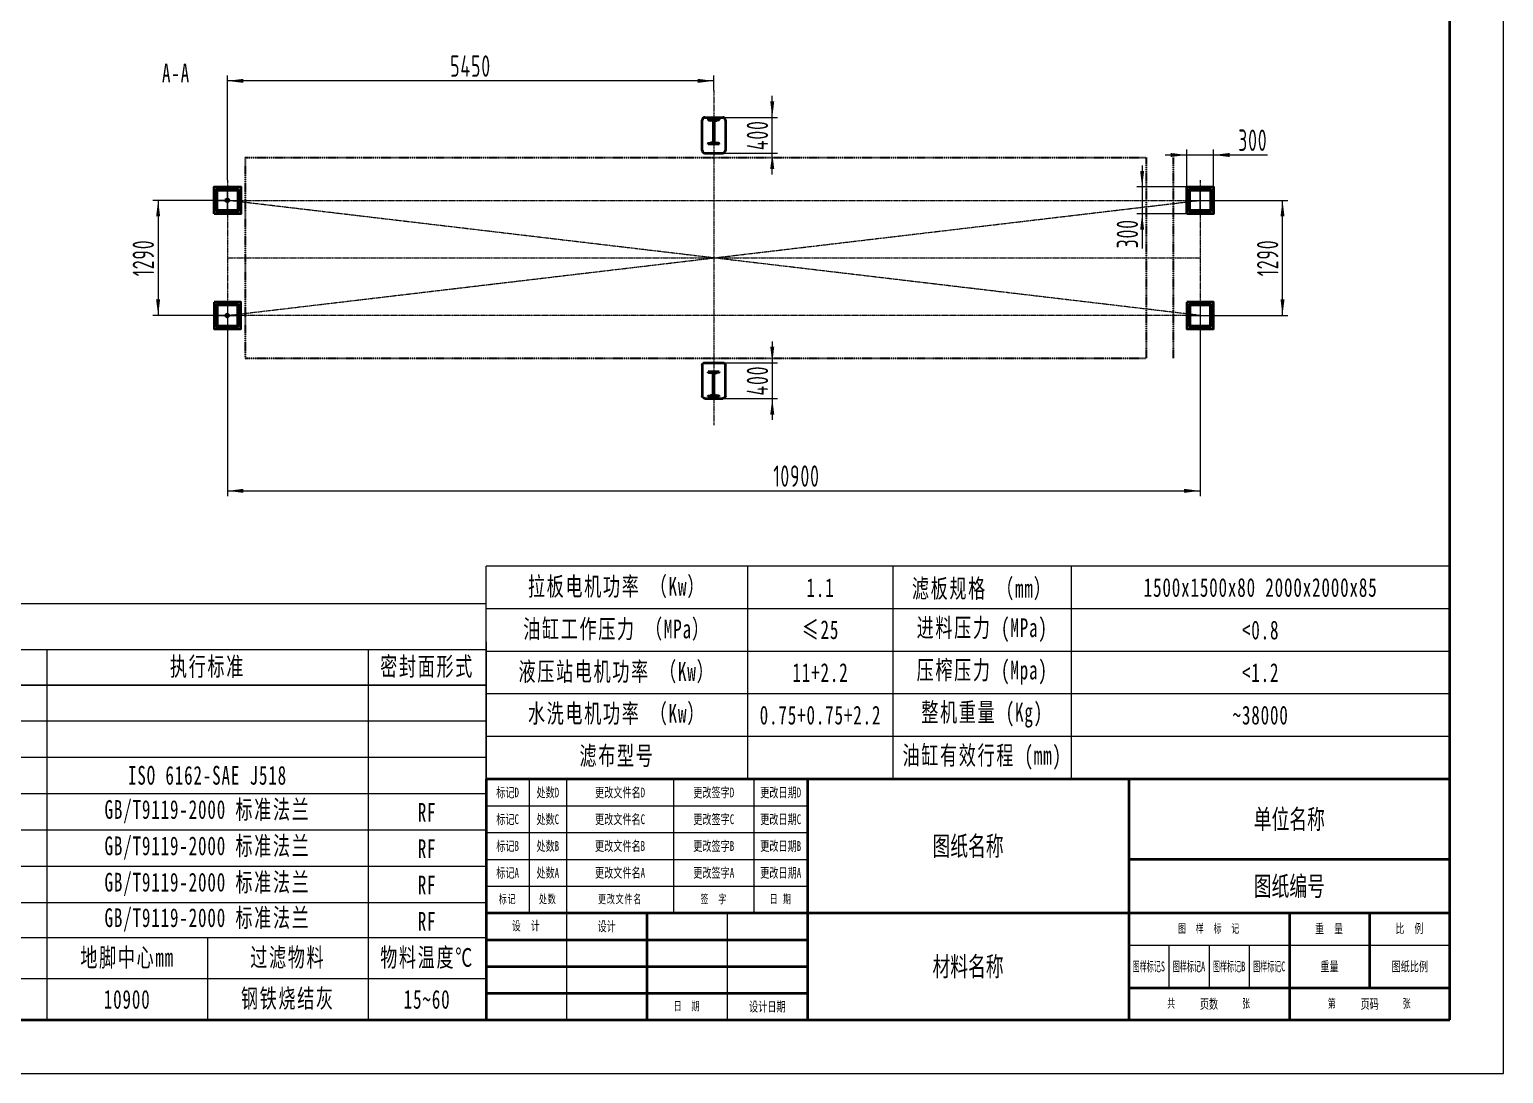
# Model space of a CAD drawing. Header units: millimetres. Extents: x -17820 to 17820, y -12600 to 12600.
# Drawn here: x 1302 to 17820, y -12600 to -899 of the extents above; entities that cross this region are included whole.
import ezdxf
from ezdxf.enums import TextEntityAlignment as Align

# ---------------------------------------------------------------- set-up
doc = ezdxf.new("R2010")
doc.units = ezdxf.units.MM
doc.linetypes.add('双点画线', pattern=[22, 12, -2, 2, -2, 2, -2])
doc.linetypes.add('点画线', pattern=[18, 12, -2, 2, -2])
doc.layers.get('0').update_dxf_attribs({"lineweight": 35})
for name, color, linetype, lineweight in [('EB0_1_1_1_1_1_1', 7, 'Continuous', 35), ('中心线层', 1, '点画线', 18), ('尺寸线层', 3, 'Continuous', 18), ('粗实线层', 7, 'Continuous', 35), ('细实线层', 2, 'Continuous', 18)]:
    doc.layers.add(name, color=color, linetype=linetype, lineweight=lineweight)
doc.styles.add('机械', font='isocp', dxfattribs={"width": 0.667, "bigfont": 'gbcbig.shx'})
doc.styles.add('标准', font='', dxfattribs={"width": 0.667})
doc.styles.get('标准').set_extended_font_data('宋体')
doc.dimstyles.new('标准', dxfattribs={"dimscale": 60, "dimtxt": 4, "dimasz": 3, "dimexe": 1, "dimexo": 0, "dimgap": 0.76128, "dimtad": 1, "dimdec": 1, "dimdsep": 46, "dimtxsty": '机械', "dimblk": '_CAXARROW', "dimcen": 0, "dimdle": 4, "dimclrt": 2, "dimaunit": 1, "dimazin": 2, "dimtfac": 0.707107, "dimtdec": 3, "dimtmove": 0, "dimatfit": 3, "dimfxl": 0, "dimfrac": 2, "dimtolj": 1, "dimlwd": 18, "dimarcsym": 0})

# ---------------------------------------------------------------- blocks, each defined once
blk = doc.blocks.new('*X2')
at = {"layer": '粗实线层'}
for p, q in [((287, -200), (287, 200)), ((-287, -200), (287, -200))]:
    blk.add_line(p, q, dxfattribs=at)
at = {"layer": '细实线层'}
for p, q in [((297, -210), (297, 210)), ((-297, -210), (297, -210))]:
    blk.add_line(p, q, dxfattribs=at)
blk = doc.blocks.new('BLOCK33_1')
at = {"layer": '粗实线层'}
for p, q in [((-480, -4), (-480, 336)), ((-450, 366), (-250, 366)), ((-288, 346), (-412, 346)), ((-412, 346), (-412, 342)), ((-407, 336), (-383, 332)), ((-364, 329), (-383, 332)), ((-336, 329), (-316, 332)), ((-292, 336), (-316, 332)), ((-288, 346), (-288, 342)), ((-220, 336), (-220, -4)), ((-355, 319), (-355, 93)), ((-345, 319), (-345, 93)), ((-412, 66), (-412, 71)), ((-288, 66), (-412, 66)), ((-407, 76), (-383, 80)), ((-364, 83), (-383, 80)), ((-336, 83), (-316, 80)), ((-292, 76), (-316, 80)), ((-288, 66), (-288, 71)), ((-450, -34), (-250, -34))]:
    blk.add_line(p, q, dxfattribs=at)
for centre, radius, start, end in [((-450, 336), 30, 90, 180), ((-407, 342), 5.25, 180, 260.5377), ((-293, 342), 5.25, 279.4623, 360), ((-250, 336), 30, 0, 90), ((-366, 319), 10.5, 0, 80.5377), ((-334, 319), 10.5, 99.4623, 180), ((-407, 71), 5.25, 99.4623, 180), ((-366, 93), 10.5, 279.4623, 0), ((-334, 93), 10.5, 180, 260.5377), ((-293, 71), 5.25, 0, 80.5377), ((-450, -4), 30, 180, 270.0002), ((-250, -4), 30, 270, 0)]:
    blk.add_arc(centre, radius, start, end, dxfattribs=at)
blk = doc.blocks.new('*X226')
at = {"layer": '尺寸线层', "linetype": 'Continuous', "lineweight": 18}
for points in [[(2744, -2814), (2766, -2994), (2721, -2994)], [(2744, -4104), (2766, -3924), (2721, -3924)]]:
    blk.add_hatch(color=0, dxfattribs=at).paths.add_polyline_path(points, flags=0)
at = {"layer": '尺寸线层', "color": 0, "linetype": 'Continuous'}
for p, q in [((3520, -2814), (2684, -2814)), ((3520, -4104), (2684, -4104))]:
    blk.add_line(p, q, dxfattribs=at)
at = {"layer": '尺寸线层', "color": 0, "linetype": 'Continuous', "lineweight": 18}
blk.add_line((2744, -2814), (2744, -4104), dxfattribs=at)
at = {"layer": '尺寸线层', "color": 2, "insert": (2578, -3459), "char_height": 240, "width": 873.58, "attachment_point": 5, "rotation": 90, "line_spacing_factor": 0.939812, "style": '机械'}
blk.add_mtext('\\T1.1;1290', dxfattribs=at)
blk = doc.blocks.new('_CAXARROW')
blk.add_hatch(color=2).paths.add_polyline_path([(0, 0), (-1, 0.125), (-1, -0.125)], flags=0)
blk = doc.blocks.new('*X227')
at = {"layer": '尺寸线层', "linetype": 'Continuous', "lineweight": 18}
for points in [[(3520, -6070), (3700, -6047), (3700, -6092)], [(14420, -6070), (14240, -6047), (14240, -6092)]]:
    blk.add_hatch(color=0, dxfattribs=at).paths.add_polyline_path(points, flags=0)
at = {"layer": '尺寸线层', "color": 0, "linetype": 'Continuous'}
for p, q in [((3520, -4104), (3520, -6130)), ((14420, -4104), (14420, -6130))]:
    blk.add_line(p, q, dxfattribs=at)
at = {"layer": '尺寸线层', "color": 0, "linetype": 'Continuous', "lineweight": 18}
blk.add_line((3520, -6070), (14420, -6070), dxfattribs=at)
at = {"layer": '尺寸线层', "color": 2, "insert": (9898, -5904), "char_height": 240, "width": 1134.28, "attachment_point": 5, "line_spacing_factor": 0.939812, "style": '机械'}
blk.add_mtext('\\T1.1;10900', dxfattribs=at)
blk = doc.blocks.new('*X228')
at = {"layer": '尺寸线层', "linetype": 'Continuous', "lineweight": 18}
for points in [[(3520, -1475), (3700, -1497), (3700, -1452)], [(8970, -1475), (8790, -1497), (8790, -1452)]]:
    blk.add_hatch(color=0, dxfattribs=at).paths.add_polyline_path(points, flags=0)
at = {"layer": '尺寸线层', "color": 0, "linetype": 'Continuous'}
for p, q in [((3520, -2589), (3520, -1415)), ((8970, -1584), (8970, -1415))]:
    blk.add_line(p, q, dxfattribs=at)
at = {"layer": '尺寸线层', "color": 0, "linetype": 'Continuous', "lineweight": 18}
blk.add_line((8970, -1475), (3520, -1475), dxfattribs=at)
at = {"layer": '尺寸线层', "color": 2, "insert": (6245, -1309), "char_height": 240, "width": 896.45, "attachment_point": 5, "line_spacing_factor": 0.939812, "style": '机械'}
blk.add_mtext('\\T1.1;5450', dxfattribs=at)
blk = doc.blocks.new('*X229')
at = {"layer": '尺寸线层', "linetype": 'Continuous', "lineweight": 18}
for points in [[(15343, -2814), (15321, -2994), (15366, -2994)], [(15343, -4104), (15321, -3924), (15366, -3924)]]:
    blk.add_hatch(color=0, dxfattribs=at).paths.add_polyline_path(points, flags=0)
at = {"layer": '尺寸线层', "color": 0, "linetype": 'Continuous'}
for p, q in [((14548, -2814), (15403, -2814)), ((14548, -4104), (15403, -4104))]:
    blk.add_line(p, q, dxfattribs=at)
at = {"layer": '尺寸线层', "color": 0, "linetype": 'Continuous', "lineweight": 18}
blk.add_line((15343, -4104), (15343, -2814), dxfattribs=at)
at = {"layer": '尺寸线层', "color": 2, "insert": (15177, -3459), "char_height": 240, "width": 873.58, "attachment_point": 5, "rotation": 90, "line_spacing_factor": 0.939812, "style": '机械'}
blk.add_mtext('\\T1.1;1290', dxfattribs=at)
blk = doc.blocks.new('*X230')
at = {"layer": '尺寸线层', "linetype": 'Continuous', "lineweight": 18}
for points in [[(9626, -1884), (9603, -1704), (9648, -1704)], [(9626, -2284), (9603, -2464), (9648, -2464)]]:
    blk.add_hatch(color=0, dxfattribs=at).paths.add_polyline_path(points, flags=0)
at = {"layer": '尺寸线层', "color": 0, "linetype": 'Continuous', "lineweight": 18}
blk.add_line((9626, -2524), (9626, -1644), dxfattribs=at)
at = {"layer": '尺寸线层', "color": 0, "linetype": 'Continuous'}
for p, q in [((8870, -1884), (9686, -1884)), ((8870, -2284), (9686, -2284))]:
    blk.add_line(p, q, dxfattribs=at)
at = {"layer": '尺寸线层', "color": 2, "insert": (9460, -2084), "char_height": 240, "width": 681.48, "attachment_point": 5, "rotation": 90, "line_spacing_factor": 0.939812, "style": '机械'}
blk.add_mtext('\\T1.1;400', dxfattribs=at)
blk = doc.blocks.new('*X231')
at = {"layer": '尺寸线层', "linetype": 'Continuous', "lineweight": 18}
for points in [[(14270, -2305), (14090, -2283), (14090, -2328)], [(14570, -2305), (14750, -2283), (14750, -2328)]]:
    blk.add_hatch(color=0, dxfattribs=at).paths.add_polyline_path(points, flags=0)
at = {"layer": '尺寸线层', "color": 0, "linetype": 'Continuous', "lineweight": 18}
blk.add_line((14030, -2305), (15176, -2305), dxfattribs=at)
at = {"layer": '尺寸线层', "color": 0, "linetype": 'Continuous'}
for p, q in [((14270, -2664), (14270, -2245)), ((14570, -2664), (14570, -2245))]:
    blk.add_line(p, q, dxfattribs=at)
at = {"layer": '尺寸线层', "color": 2, "insert": (15011, -2140), "char_height": 240, "width": 658.61, "attachment_point": 5, "line_spacing_factor": 0.939812, "style": '机械'}
blk.add_mtext('\\T1.1;300', dxfattribs=at)
blk = doc.blocks.new('*X232')
at = {"layer": '尺寸线层', "linetype": 'Continuous', "lineweight": 18}
for points in [[(13770, -2664), (13793, -2484), (13748, -2484)], [(13770, -2964), (13793, -3144), (13748, -3144)]]:
    blk.add_hatch(color=0, dxfattribs=at).paths.add_polyline_path(points, flags=0)
at = {"layer": '尺寸线层', "color": 0, "linetype": 'Continuous', "lineweight": 18}
blk.add_line((13770, -2424), (13770, -3353), dxfattribs=at)
at = {"layer": '尺寸线层', "color": 0, "linetype": 'Continuous'}
for p, q in [((14270, -2664), (13710, -2664)), ((14270, -2964), (13710, -2964))]:
    blk.add_line(p, q, dxfattribs=at)
at = {"layer": '尺寸线层', "color": 2, "insert": (13605, -3188), "char_height": 240, "width": 658.61, "attachment_point": 5, "rotation": 90, "line_spacing_factor": 0.939812, "style": '机械'}
blk.add_mtext('\\T1.1;300', dxfattribs=at)
blk = doc.blocks.new('*X267')
at = {"layer": '尺寸线层', "linetype": 'Continuous', "lineweight": 18}
for points in [[(9626, -4634), (9648, -4454), (9603, -4454)], [(9626, -5034), (9648, -5214), (9603, -5214)]]:
    blk.add_hatch(color=0, dxfattribs=at).paths.add_polyline_path(points, flags=0)
at = {"layer": '尺寸线层', "color": 0, "linetype": 'Continuous', "lineweight": 18}
blk.add_line((9626, -4394), (9626, -5274), dxfattribs=at)
at = {"layer": '尺寸线层', "color": 0, "linetype": 'Continuous'}
for p, q in [((8870, -4634), (9686, -4634)), ((8870, -5034), (9686, -5034))]:
    blk.add_line(p, q, dxfattribs=at)
at = {"layer": '尺寸线层', "color": 2, "insert": (9460, -4834), "char_height": 240, "width": 681.48, "attachment_point": 5, "rotation": 90, "line_spacing_factor": 0.939812, "style": '机械'}
blk.add_mtext('\\T1.1;400', dxfattribs=at)

msp = doc.modelspace()

# ---------------------------------------------------------------- linework, layer by layer
at = {"layer": 'EB0_1_1_1_1_1_1', "color": 2, "linetype": '双点画线', "lineweight": 25}
for p, q in [((3720.12, -2333.97), (3720.12, -4583.97)), ((3720.12, -2333.97), (13820.12, -2333.97)), ((3720.12, -2333.97), (13820.12, -2333.97)), ((13820.12, -4583.97), (13820.12, -2333.97)), ((14120.12, -4583.97), (14120.12, -2333.97)), ((3720.12, -4583.97), (13820.12, -4583.97)), ((3720.12, -4583.97), (13820.12, -4583.97))]:
    msp.add_line(p, q, dxfattribs=at)
at = {"layer": '中心线层'}
for p, q in [((8970.12, -1583.97), (8970.12, -5333.97)), ((3520.12, -2588.97), (3520.12, -4328.97)), ((14420.12, -2588.97), (14420.12, -4328.97)), ((3520.12, -2966.97), (3520.12, -2660.97)), ((3520.12, -2941.97), (3520.12, -2685.97)), ((14420.12, -2966.97), (14420.12, -2660.97)), ((14420.12, -2941.97), (14420.12, -2685.97)), ((3367.12, -2813.97), (3673.12, -2813.97)), ((3392.12, -2813.97), (3648.12, -2813.97)), ((14420.12, -4103.97), (3520.12, -2813.97)), ((3520.12, -4103.97), (14420.12, -2813.97)), ((3520.12, -2813.97), (14420.12, -2813.97)), ((14267.12, -2813.97), (14573.12, -2813.97)), ((14292.12, -2813.97), (14548.12, -2813.97)), ((3520.12, -3458.97), (14420.12, -3458.97)), ((3520.12, -3950.97), (3520.12, -4256.97)), ((14420.12, -3950.97), (14420.12, -4256.97)), ((3367.12, -4103.97), (3673.12, -4103.97)), ((3392.12, -4103.97), (3648.12, -4103.97)), ((3520.12, -3975.97), (3520.12, -4231.97)), ((14420.12, -4103.97), (3520.12, -4103.97)), ((14267.12, -4103.97), (14573.12, -4103.97)), ((14292.12, -4103.97), (14548.12, -4103.97)), ((14420.12, -3975.97), (14420.12, -4231.97))]:
    msp.add_line(p, q, dxfattribs=at)
at = {"layer": '尺寸线层'}
for p, q in [((6418.91, -9750), (6418.91, -6915.42)), ((6418.91, -9300), (6418.91, -6915.42)), ((17220, -6915.42), (6418.91, -6915.42)), ((9352.51, -9300), (9352.51, -6919.27)), ((10980.07, -9300), (10980.07, -6915.42)), ((12976.79, -6915.42), (12976.79, -9300)), ((6418.91, -7334.57), (-5703.04, -7334.57)), ((17220, -7392.34), (6418.91, -7392.34)), ((6418.91, -7760.64), (6418.91, -12000)), ((6418.91, -7850.33), (-5703.04, -7850.33)), ((1496.96, -7850.33), (1496.96, -11080)), ((5096.96, -7850.33), (5096.96, -11080)), ((17220, -7869.25), (6418.91, -7869.25)), ((6418.91, -8248.16), (-5703.04, -8248.16)), ((-5703.04, -8248.16), (6418.93, -8248.16)), ((17220, -8346.17), (6418.91, -8346.17)), ((-5703.04, -8645.98), (6418.91, -8645.98)), ((17220, -8823.08), (6418.91, -8823.08)), ((-5703.02, -9053.22), (6418.93, -9053.22)), ((17220, -9300), (6418.91, -9300)), ((-5703.04, -9460.46), (6418.91, -9460.46)), ((-5702.99, -9460.46), (6418.95, -9460.46)), ((-5703.04, -9867.7), (6418.91, -9867.7)), ((-5703.02, -10274.94), (6418.93, -10274.94)), ((-5702.99, -10682.18), (6418.95, -10682.18)), ((6418.93, -11080), (-5703.04, -11080)), ((1496.96, -11080), (1496.96, -12000)), ((3296.96, -11080), (3296.96, -12000)), ((3296.96, -11080), (3296.96, -12000)), ((5096.96, -11080), (5096.96, -12000)), ((6418.93, -11540), (-5703.04, -11540)), ((5096.96, -12000), (-5703.04, -12000))]:
    msp.add_line(p, q, dxfattribs=at)
at = {"layer": '粗实线层'}
for p, q in [((6420, -9300), (6420, -12000)), ((17220, -9300), (6420, -9300)), ((10020, -9300), (10020, -12000)), ((13620, -9300), (13620, -12000)), ((17220, -12000), (17220, -9300)), ((17220, -10200), (13620, -10200)), ((6420, -10800), (17220, -10800)), ((8220, -10800), (8220, -12000)), ((15420, -10800), (15420, -12000)), ((16320, -10800), (16320, -11640)), ((6420, -11100), (10020, -11100)), ((6420, -11400), (10020, -11400)), ((6420, -11700), (10020, -11700)), ((13620, -11640), (17220, -11640)), ((6420, -12000), (17220, -12000))]:
    msp.add_line(p, q, dxfattribs=at)
for points in [[(3370.12, -2963.97), (3370.12, -2663.97), (3670.12, -2663.97), (3670.12, -2963.97)], [(14270.12, -2963.97), (14270.12, -2663.97), (14570.12, -2663.97), (14570.12, -2963.97)], [(3370.12, -3953.97), (3370.12, -4253.97), (3670.12, -4253.97), (3670.12, -3953.97)], [(14270.12, -3953.97), (14270.12, -4253.97), (14570.12, -4253.97), (14570.12, -3953.97)]]:
    msp.add_lwpolyline(points, close=True, dxfattribs=at)
for points in [[(3395.12, -2923.97), (3395.12, -2703.97, -0.41421356), (3410.12, -2688.97), (3630.12, -2688.97, -0.41421356), (3645.12, -2703.97), (3645.12, -2923.97, -0.41421356), (3630.12, -2938.97), (3410.12, -2938.97, -0.41421356)], [(3405.12, -2923.97), (3405.12, -2703.97, -0.41421356), (3410.12, -2698.97), (3630.12, -2698.97, -0.41421356), (3635.12, -2703.97), (3635.12, -2923.97, -0.41421356), (3630.12, -2928.97), (3410.12, -2928.97, -0.41421356)], [(14295.12, -2923.97), (14295.12, -2703.97, -0.41421356), (14310.12, -2688.97), (14530.12, -2688.97, -0.41421356), (14545.12, -2703.97), (14545.12, -2923.97, -0.41421356), (14530.12, -2938.97), (14310.12, -2938.97, -0.41421356)], [(14305.12, -2923.97), (14305.12, -2703.97, -0.41421356), (14310.12, -2698.97), (14530.12, -2698.97, -0.41421356), (14535.12, -2703.97), (14535.12, -2923.97, -0.41421356), (14530.12, -2928.97), (14310.12, -2928.97, -0.41421356)], [(3395.12, -3993.97), (3395.12, -4213.97, 0.41421356), (3410.12, -4228.97), (3630.12, -4228.97, 0.41421356), (3645.12, -4213.97), (3645.12, -3993.97, 0.41421356), (3630.12, -3978.97), (3410.12, -3978.97, 0.41421356)], [(3405.12, -3993.97), (3405.12, -4213.97, 0.41421356), (3410.12, -4218.97), (3630.12, -4218.97, 0.41421356), (3635.12, -4213.97), (3635.12, -3993.97, 0.41421356), (3630.12, -3988.97), (3410.12, -3988.97, 0.41421356)], [(14295.12, -3993.97), (14295.12, -4213.97, 0.41421356), (14310.12, -4228.97), (14530.12, -4228.97, 0.41421356), (14545.12, -4213.97), (14545.12, -3993.97, 0.41421356), (14530.12, -3978.97), (14310.12, -3978.97, 0.41421356)], [(14305.12, -3993.97), (14305.12, -4213.97, 0.41421356), (14310.12, -4218.97), (14530.12, -4218.97, 0.41421356), (14535.12, -4213.97), (14535.12, -3993.97, 0.41421356), (14530.12, -3988.97), (14310.12, -3988.97, 0.41421356)]]:
    msp.add_lwpolyline(points, format="xyb", close=True, dxfattribs=at)
for centre in [(3520.12, -2813.97), (3520.12, -4103.97)]:
    msp.add_circle(centre, 17.5, dxfattribs=at)
at = {"layer": '细实线层'}
for p, q in [((6900, -9300), (6900, -10800)), ((7320, -9300), (7320, -12000)), ((8520, -9300), (8520, -10800)), ((9420, -9300), (9420, -10800)), ((6420, -9600), (10020, -9600)), ((6420, -9900), (10020, -9900)), ((6420, -10200), (10020, -10200)), ((6420, -10500), (10020, -10500)), ((9120, -10800), (9120, -12000)), ((13620, -11160), (17220, -11160)), ((14070, -11160), (14070, -11640)), ((14520, -11160), (14520, -11640)), ((14970, -11160), (14970, -11640))]:
    msp.add_line(p, q, dxfattribs=at)

# ---------------------------------------------------------------- block references
at = {"layer": '粗实线层', "xscale": 60, "yscale": 60, "zscale": 60}
msp.add_blockref('*X2', (0, 0), dxfattribs=at)
at = {"layer": '粗实线层'}
msp.add_blockref('BLOCK33_1', (9319.92, -2250.01), dxfattribs=at)
at = {"layer": '粗实线层', "xscale": -1, "rotation": 180}
msp.add_blockref('BLOCK33_1', (9319.92, -4667.92), dxfattribs=at)

# ---------------------------------------------------------------- texts
at = {"layer": '尺寸线层', "style": '标准'}
for s, insert, char_height, width, attachment_point, line_spacing_factor in [('\\T1.1;A-A', (2944.24, -1282.21), 210, 516.4227, 2, 1.15057), ('\\T1.1;拉板电机功率 （Kw）', (7885.71, -7153.88), 210, 2933.6052, 5, 2.398116), ('\\T1.1;1.1', (10166.29, -7155.8), 210, 1627.5593, 5, 2.398116), ('\\T1.1;滤板规格 （mm）', (11978.43, -7176.91), 210, 1996.7161, 5, 2.398116), ('\\T1.1;1500x1500x80 2000x2000x85', (15098.39, -7153.88), 210, 4243.2116, 5, 2.398116), ('\\T1.1;油缸工作压力 （MPa）', (7885.71, -7630.79), 210, 2933.6052, 5, 2.398116), ('\\T1.1;≤25', (10166.29, -7628.87), 210, 1627.5593, 5, 2.398116), ('\\T1.1;进料压力 (MPa)', (11978.43, -7630.79), 210, 1996.7161, 5, 2.398116), ('\\T1.1;<0.8', (15098.39, -7630.79), 210, 4243.2116, 5, 2.398116), ('\\T1.1;执行标准', (3296.96, -8049.24), 210, 3600, 5, 2.398116), ('\\T1.1;密封面形式', (5757.93, -8049.24), 210, 1321.9478, 5, 2.398116), ('\\T1.1;液压站电机功率 （Kw）', (7885.71, -8107.71), 210, 2933.6052, 5, 2.398116), ('\\T1.1;11+2.2', (10166.29, -8107.71), 210, 1627.5593, 5, 2.398116), ('\\T1.1;压榨压力 (Mpa)', (11978.43, -8107.71), 210, 1996.7161, 5, 2.398116), ('\\T1.1;<1.2', (15098.39, -8107.71), 210, 4243.2116, 5, 2.398116), ('\\T1.1;水洗电机功率 （Kw）', (7885.71, -8577.9), 210, 2933.6052, 5, 2.398116), ('\\T1.1;整机重量 (Kg)', (11978.43, -8584.63), 210, 1996.7161, 5, 2.398116), ('\\T1.1;0.75+0.75+2.2', (10166.29, -8584.63), 210, 1627.5593, 5, 2.398116), ('\\T1.1;~38000', (15098.39, -8584.63), 210, 4243.2116, 5, 2.398116), ('\\T1.1;滤布型号', (7885.71, -9049.61), 210, 2933.6052, 5, 2.398116), ('\\T1.1;油缸有效行程 (mm)', (11978.43, -9061.54), 210, 1996.7161, 5, 2.398116), ('\\T1.1;ISO 6162-SAE J518', (3296.96, -9259.19), 210, 3600, 5, 2.398116), ('\\T1.1;GB/T9119-2000 标准法兰', (3296.96, -9666.43), 210, 3600, 5, 2.398116), ('\\T1.1;RF', (5757.93, -9672.74), 210, 1321.9478, 5, 2.398116), ('\\T1.1;GB/T9119-2000 标准法兰', (3296.96, -10073.67), 210, 3600, 5, 2.398116), ('\\T1.1;RF', (5757.93, -10079.98), 210, 1321.9478, 5, 2.398116), ('\\T1.1;GB/T9119-2000 标准法兰', (3296.96, -10480.91), 210, 3600, 5, 2.398116), ('\\T1.1;RF', (5757.93, -10487.22), 210, 1321.9478, 5, 2.398116), ('\\T1.1;GB/T9119-2000 标准法兰', (3296.96, -10878.73), 210, 3600, 5, 2.398116), ('\\T1.1;标记', (6660, -10650), 96.094, 840, 5, 1.369753), ('\\T1.1;处数', (7110, -10650), 96.094, 720, 5, 1.369753), ('\\T1.1;更改文件名', (7920, -10650), 96.0938, 2280, 5, 1.369753), ('\\T1.1;签  字', (8970, -10650), 96.094, 1680, 5, 1.369753), ('\\T1.1;日 期', (9720, -10650), 96.094, 1080, 5, 1.369753), ('\\T1.1;RF', (5757.93, -10894.46), 210, 1321.9478, 5, 2.398116), ('\\T1.1;设  计', (6870, -10950), 104.883, 1680, 5, 1.369753), ('\\T1.1;图  样  标  记', (14520, -10980), 96.0938, 3480, 5, 1.369753), ('\\T1.1;重  量', (15870, -10980), 104.883, 1680, 5, 1.369753), ('\\T1.1;比  例', (16770, -10980), 104.883, 1680, 5, 1.369753), ('\\T1.1;地脚中心mm', (2396.96, -11310), 210, 1800, 5, 2.398116), ('\\T1.1;过滤物料', (4196.96, -11310), 210, 1800, 5, 2.398116), ('\\T1.1;物料温度℃', (5757.95, -11310), 210, 1321.9738, 5, 2.398116), ('\\T1.1;10900', (2396.96, -11770), 210, 2160, 5, 2.398116), ('\\T1.1;钢铁烧结灰', (4196.96, -11770), 210, 1800, 5, 2.398116), ('\\T1.1;15~60', (5757.93, -11770), 210, 1586.3374, 5, 2.398116), ('\\T1.1;日  期', (8670, -11850), 96.094, 1680, 5, 1.369753), ('\\T1.1;共', (14100, -11820), 96.094, 480, 5, 1.369753), ('\\T1.1;张', (14940, -11820), 96.094, 480, 5, 1.369753), ('\\T1.1;第', (15900, -11820), 96.094, 480, 5, 1.369753), ('\\T1.1;张', (16740, -11820), 96.094, 480, 5, 1.369753)]:
    msp.add_mtext(s, dxfattribs=dict(at, insert=insert, char_height=char_height, width=width, attachment_point=attachment_point, line_spacing_factor=line_spacing_factor))
for tag, text, height, width, p in [('标记D', '', 109.49, 0.667, (6660, -9450)), ('处数D', '', 109.49, 0.667, (7110, -9450)), ('更改文件名D', '', 109.49, 0.667, (7920, -9450)), ('更改签字D', '', 109.49, 0.667, (8970, -9450)), ('更改日期D', '', 109.49, 0.667, (9720, -9450)), ('标记C', '', 109.49, 0.667, (6660, -9750)), ('处数C', '', 109.49, 0.667, (7110, -9750)), ('更改文件名C', '', 109.49, 0.667, (7920, -9750)), ('更改签字C', '', 109.49, 0.667, (8970, -9750)), ('更改日期C', '', 109.49, 0.667, (9720, -9750)), ('单位名称', '', 218.98, 0.667, (15420, -9750)), ('图纸名称', '', 218.98, 0.667, (11820, -10050)), ('标记B', '', 109.49, 0.667, (6660, -10050)), ('处数B', '', 109.49, 0.667, (7110, -10050)), ('更改文件名B', '', 109.49, 0.667, (7920, -10050)), ('更改签字B', '', 109.49, 0.667, (8970, -10050)), ('更改日期B', '', 109.49, 0.667, (9720, -10050)), ('标记A', '', 109.49, 0.667, (6660, -10350)), ('处数A', '', 109.49, 0.667, (7110, -10350)), ('更改文件名A', '', 109.49, 0.667, (7920, -10350)), ('更改签字A', '', 109.49, 0.667, (8970, -10350)), ('更改日期A', '', 109.49, 0.667, (9720, -10350)), ('图纸编号', '', 218.98, 0.667, (15420, -10500)), ('设计', '', 109.49, 0.667, (7770, -10950)), ('材料名称', '', 218.98, 0.667, (11820, -11400)), ('图样标记S', '', 109.49, 0.516395, (13845, -11400)), ('图样标记A', '', 109.49, 0.516395, (14295, -11400)), ('图样标记B', '', 109.49, 0.516395, (14745, -11400)), ('图样标记C', '', 109.49, 0.511386, (15195, -11400)), ('重量', '', 109.49, 0.667, (15870, -11400)), ('图纸比例', '1:60', 109.489, 0.667, (16770, -11400)), ('设计日期', '', 109.49, 0.667, (9570, -11850)), ('页数', '', 109.49, 0.667, (14520, -11820)), ('页码', '', 109.49, 0.667, (16320, -11820))]:
    msp.add_attdef(tag, text=text, height=height, dxfattribs=dict(at, width=width)).set_placement(p, align=Align.MIDDLE_CENTER)

# ---------------------------------------------------------------- dimensions: what is measured, and where the dimension line sits
at = {"layer": '尺寸线层'}
for base, p1, p2, picture, middle in [((3520.12, -1475), (8970.12, -1583.97), (3520.12, -2588.97), '*X228', (6245.12, -1475)), ((14570.12, -2305.27), (14270.12, -2663.97), (14570.12, -2663.97), '*X231', (15010.77, -2305.27))]:
    dim = msp.add_linear_dim(base=base, p1=p1, p2=p2, dimstyle='标准', override={"dimsah": 1, "dimtfill": 1, "dimtzin": 8}, dxfattribs=at)
    dim.commit()
    dim.dimension.update_dxf_attribs({"geometry": picture, "text_midpoint": middle})
for base, p1, p2, angle, picture, middle in [((9625.91, -1883.97), (8870.12, -2283.97), (8870.12, -1883.97), 90, '*X230', (9625.91, -2083.97)), ((2743.73, -4103.97), (3520.12, -2813.97), (3520.12, -4103.97), 90, '*X226', (2743.73, -3458.97)), ((15343.12, -2813.97), (14548.12, -4103.97), (14548.12, -2813.97), 90, '*X229', (15343.12, -3458.97)), ((9625.91, -5033.97), (8870.12, -4633.97), (8870.12, -5033.97), 270, '*X267', (9625.91, -4833.97))]:
    dim = msp.add_linear_dim(base=base, p1=p1, p2=p2, angle=angle, dimstyle='标准', override={"dimsah": 1, "dimtfill": 1, "dimtzin": 8}, dxfattribs=at)
    dim.commit()
    dim.dimension.update_dxf_attribs({"geometry": picture, "text_midpoint": middle})
dim = msp.add_linear_dim(base=(13770.18, -2963.97), p1=(14270.12, -2663.97), p2=(14270.12, -2963.97), angle=270, dimstyle='标准', override={"dimsah": 1, "dimtfill": 1, "dimtzin": 8}, dxfattribs=at)
dim.commit()
dim.dimension.update_dxf_attribs({"geometry": '*X232', "text_midpoint": (13770.18, -3187.94), "dimtype": 160})
dim = msp.add_linear_dim(base=(14420.12, -6069.89), p1=(3520.12, -4103.97), p2=(14420.12, -4103.97), dimstyle='标准', override={"dimsah": 1, "dimtfill": 1, "dimtzin": 8}, dxfattribs=at)
dim.commit()
dim.dimension.update_dxf_attribs({"geometry": '*X227', "text_midpoint": (9897.94, -6069.89), "dimtype": 160})

doc.saveas('drawing.dxf')
